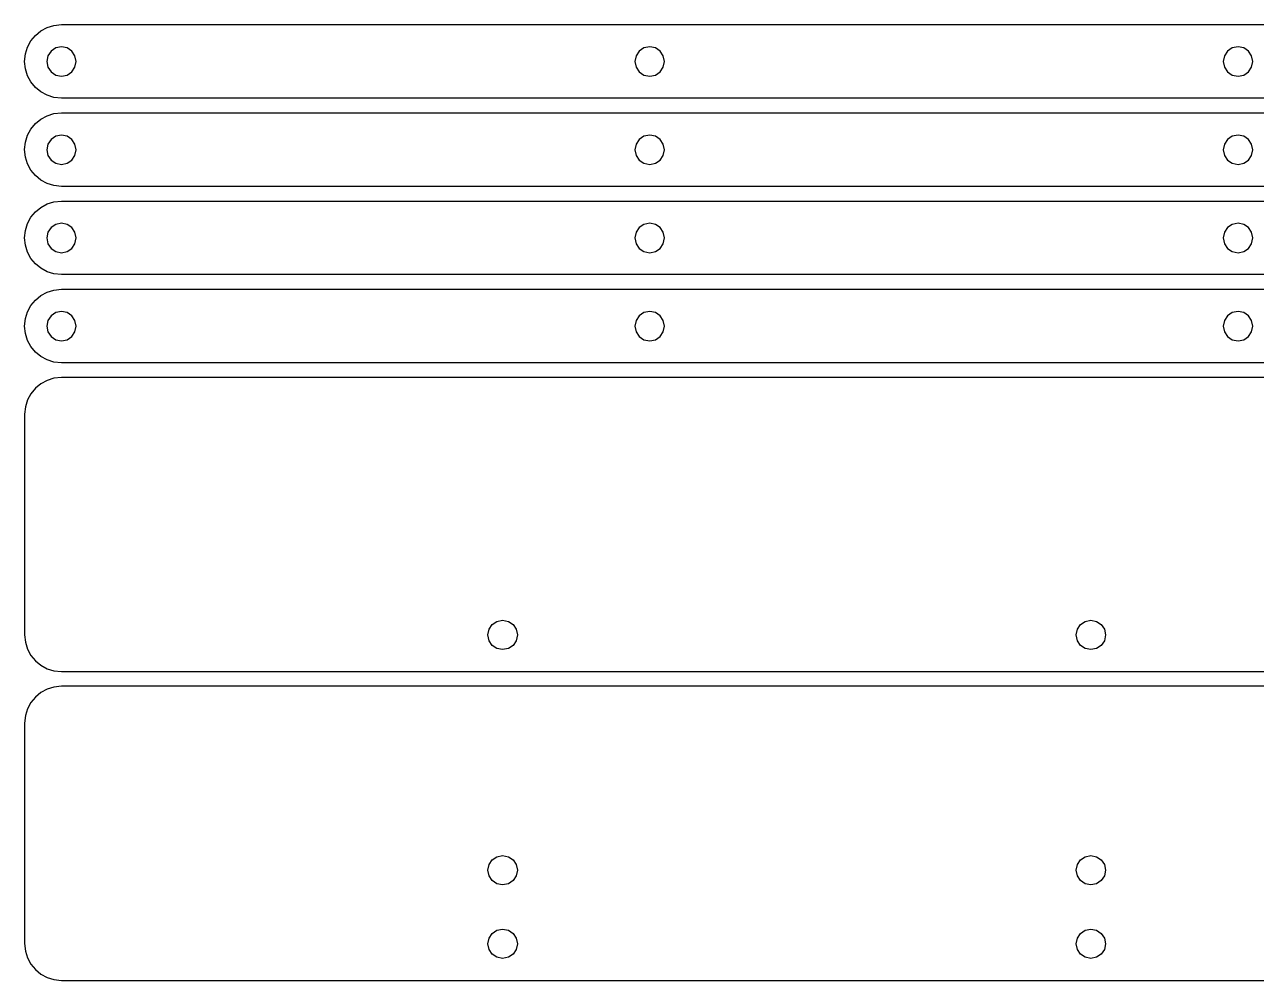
# Model space of a CAD drawing. Extents: x -2300 to 2026, y -6513 to 1502.
# Drawn here: x -2269.7 to -2102.2, y -3145.1 to -3015.1 of the extents above; entities that cross this region are included whole.
import ezdxf

# ---------------------------------------------------------------- set-up
doc = ezdxf.new("R2010")
doc.units = 0

msp = doc.modelspace()

# ---------------------------------------------------------------- linework, layer by layer
at = {"layer": 'Layer 1'}
for p, q in [((-2268.868194, -3017.320539), (-2268.258656, -3016.581154)), ((-2268.258656, -3016.581154), (-2267.519271, -3015.971616)), ((-2267.519271, -3015.971616), (-2266.669836, -3015.511721)), ((-2266.669836, -3015.511721), (-2265.730147, -3015.221267)), ((-2265.730147, -3015.221267), (-2264.72, -3015.12005)), ((-2264.72, -3015.12005), (-1544.72, -3015.12)), ((-2269.618543, -3019.109663), (-2269.328089, -3018.169974)), ((-2269.328089, -3018.169974), (-2268.868194, -3017.320539)), ((-2264.72, -3018.13799), (-2265.498302, -3018.295175)), ((-2263.941476, -3018.295057), (-2264.72, -3018.13799)), ((-2184.7204, -3018.13799), (-2185.498702, -3018.295175)), ((-2183.941876, -3018.295057), (-2184.7204, -3018.13799)), ((-2104.7202, -3018.13799), (-2105.498623, -3018.295175)), ((-2103.941779, -3018.295057), (-2104.7202, -3018.13799)), ((-2269.71976, -3020.11981), (-2269.618543, -3019.109663)), ((-2266.562546, -3019.359478), (-2266.71982, -3020.13781)), ((-2266.133929, -3018.723802), (-2266.562546, -3019.359478)), ((-2265.498302, -3018.295175), (-2266.133929, -3018.723802)), ((-2263.305591, -3018.723645), (-2263.941476, -3018.295057)), ((-2262.876795, -3019.35936), (-2263.305591, -3018.723645)), ((-2262.71954, -3020.13781), (-2262.876795, -3019.35936)), ((-2186.562946, -3019.359478), (-2186.72022, -3020.13781)), ((-2186.134329, -3018.723802), (-2186.562946, -3019.359478)), ((-2185.498702, -3018.295175), (-2186.134329, -3018.723802)), ((-2183.305991, -3018.723645), (-2183.941876, -3018.295057)), ((-2182.877195, -3019.35936), (-2183.305991, -3018.723645)), ((-2182.71994, -3020.13781), (-2182.877195, -3019.35936)), ((-2106.562953, -3019.359478), (-2106.72023, -3020.13781)), ((-2106.134312, -3018.723802), (-2106.562953, -3019.359478)), ((-2105.498623, -3018.295175), (-2106.134312, -3018.723802)), ((-2103.306113, -3018.723645), (-2103.941779, -3018.295057)), ((-2102.877535, -3019.35936), (-2103.306113, -3018.723645)), ((-2102.72038, -3020.13781), (-2102.877535, -3019.35936)), ((-2269.618543, -3021.129978), (-2269.71976, -3020.11981)), ((-2269.328089, -3022.069717), (-2269.618543, -3021.129978)), ((-2266.71982, -3020.13781), (-2266.562694, -3020.916322)), ((-2266.562694, -3020.916322), (-2266.134166, -3021.552001)), ((-2266.134166, -3021.552001), (-2265.49851, -3021.980592)), ((-2263.941362, -3021.980711), (-2263.305436, -3021.55216)), ((-2263.305436, -3021.55216), (-2262.876678, -3020.916442)), ((-2262.876678, -3020.916442), (-2262.71954, -3020.13781)), ((-2186.72022, -3020.13781), (-2186.563094, -3020.916322)), ((-2186.563094, -3020.916322), (-2186.134566, -3021.552001)), ((-2186.134566, -3021.552001), (-2185.49891, -3021.980592)), ((-2183.941669, -3021.980711), (-2183.305754, -3021.55216)), ((-2183.305754, -3021.55216), (-2182.877047, -3020.916442)), ((-2182.877047, -3020.916442), (-2182.71994, -3020.13781)), ((-2106.72023, -3020.13781), (-2106.563071, -3020.916322)), ((-2106.563071, -3020.916322), (-2106.134471, -3021.552001)), ((-2106.134471, -3021.552001), (-2105.498743, -3021.980592)), ((-2103.941662, -3021.980711), (-2103.305956, -3021.55216)), ((-2103.305956, -3021.55216), (-2102.877418, -3020.916442)), ((-2102.877418, -3020.916442), (-2102.72038, -3020.13781)), ((-2268.868194, -3022.919222), (-2269.328089, -3022.069717)), ((-2268.258656, -3023.658685), (-2268.868194, -3022.919222)), ((-2265.49851, -3021.980592), (-2264.72, -3022.13784)), ((-2264.72, -3022.13784), (-2263.941362, -3021.980711)), ((-2264.72, -3022.13784), (-2264.72, -3022.13784)), ((-2185.49891, -3021.980592), (-2184.7204, -3022.13784)), ((-2184.7204, -3022.13784), (-2183.941669, -3021.980711)), ((-2184.7204, -3022.13784), (-2184.7204, -3022.13784)), ((-2105.498743, -3021.980592), (-2104.7202, -3022.13784)), ((-2104.7202, -3022.13784), (-2103.941662, -3021.980711)), ((-2104.7202, -3022.13784), (-2104.7202, -3022.13784)), ((-2267.519271, -3024.268301), (-2268.258656, -3023.658685)), ((-2266.669836, -3024.728263), (-2267.519271, -3024.268301)), ((-2265.730147, -3025.018765), (-2266.669836, -3024.728263)), ((-2264.72, -3025.12), (-2265.730147, -3025.018765)), ((-1544.72, -3025.11995), (-2264.72, -3025.12)), ((-2268.258656, -3028.581337), (-2267.519271, -3027.971815)), ((-2267.519271, -3027.971815), (-2266.669836, -3027.511928)), ((-2266.669836, -3027.511928), (-2265.730147, -3027.221477)), ((-2265.730147, -3027.221477), (-2264.72, -3027.12026)), ((-2264.72, -3027.12026), (-1544.72, -3027.12)), ((-2269.328089, -3030.170096), (-2268.868194, -3029.320697)), ((-2268.868194, -3029.320697), (-2268.258656, -3028.581337)), ((-2269.71976, -3032.11981), (-2269.618543, -3031.109733)), ((-2269.618543, -3031.109733), (-2269.328089, -3030.170096)), ((-2266.562546, -3031.359567), (-2266.71982, -3032.13802)), ((-2266.133929, -3030.723828), (-2266.562546, -3031.359567)), ((-2265.498302, -3030.295178), (-2266.133929, -3030.723828)), ((-2264.72, -3030.13799), (-2265.498302, -3030.295178)), ((-2263.941476, -3030.29506), (-2264.72, -3030.13799)), ((-2263.305591, -3030.723671), (-2263.941476, -3030.29506)), ((-2262.876795, -3031.359449), (-2263.305591, -3030.723671)), ((-2262.71954, -3032.13802), (-2262.876795, -3031.359449)), ((-2186.562946, -3031.359567), (-2186.72022, -3032.13802)), ((-2186.134329, -3030.723828), (-2186.562946, -3031.359567)), ((-2185.498702, -3030.295178), (-2186.134329, -3030.723828)), ((-2184.7204, -3030.13799), (-2185.498702, -3030.295178)), ((-2183.941876, -3030.29506), (-2184.7204, -3030.13799)), ((-2183.305991, -3030.723671), (-2183.941876, -3030.29506)), ((-2182.877195, -3031.359449), (-2183.305991, -3030.723671)), ((-2182.71994, -3032.13802), (-2182.877195, -3031.359449)), ((-2106.562953, -3031.359567), (-2106.72023, -3032.13802)), ((-2106.134312, -3030.723828), (-2106.562953, -3031.359567)), ((-2105.498623, -3030.295178), (-2106.134312, -3030.723828)), ((-2104.7202, -3030.13799), (-2105.498623, -3030.295178)), ((-2103.941779, -3030.29506), (-2104.7202, -3030.13799)), ((-2103.306113, -3030.723671), (-2103.941779, -3030.29506)), ((-2102.877535, -3031.359449), (-2103.306113, -3030.723671)), ((-2102.72038, -3032.13802), (-2102.877535, -3031.359449)), ((-2269.618543, -3033.129978), (-2269.71976, -3032.11981)), ((-2269.328089, -3034.069717), (-2269.618543, -3033.129978)), ((-2266.71982, -3032.13802), (-2266.562694, -3032.916411)), ((-2266.562694, -3032.916411), (-2266.134166, -3033.552027)), ((-2263.305436, -3033.552186), (-2262.876678, -3032.91653)), ((-2262.876678, -3032.91653), (-2262.71954, -3032.13802)), ((-2186.72022, -3032.13802), (-2186.563094, -3032.916411)), ((-2186.563094, -3032.916411), (-2186.134566, -3033.552027)), ((-2183.305754, -3033.552186), (-2182.877047, -3032.91653)), ((-2182.877047, -3032.91653), (-2182.71994, -3032.13802)), ((-2106.72023, -3032.13802), (-2106.563071, -3032.916411)), ((-2106.563071, -3032.916411), (-2106.134471, -3033.552027)), ((-2103.305956, -3033.552186), (-2102.877418, -3032.91653)), ((-2102.877418, -3032.91653), (-2102.72038, -3032.13802)), ((-2268.868194, -3034.919222), (-2269.328089, -3034.069717)), ((-2268.258656, -3035.658685), (-2268.868194, -3034.919222)), ((-2266.134166, -3033.552027), (-2265.49851, -3033.980596)), ((-2265.49851, -3033.980596), (-2264.72, -3034.13784)), ((-2264.72, -3034.13784), (-2263.941362, -3033.980714)), ((-2264.72, -3034.13784), (-2264.72, -3034.13784)), ((-2263.941362, -3033.980714), (-2263.305436, -3033.552186)), ((-2186.134566, -3033.552027), (-2185.49891, -3033.980596)), ((-2185.49891, -3033.980596), (-2184.7204, -3034.13784)), ((-2184.7204, -3034.13784), (-2183.941669, -3033.980714)), ((-2184.7204, -3034.13784), (-2184.7204, -3034.13784)), ((-2183.941669, -3033.980714), (-2183.305754, -3033.552186)), ((-2106.134471, -3033.552027), (-2105.498743, -3033.980596)), ((-2105.498743, -3033.980596), (-2104.7202, -3034.13784)), ((-2104.7202, -3034.13784), (-2103.941662, -3033.980714)), ((-2104.7202, -3034.13784), (-2104.7202, -3034.13784)), ((-2103.941662, -3033.980714), (-2103.305956, -3033.552186)), ((-2267.519271, -3036.268301), (-2268.258656, -3035.658685)), ((-2266.669836, -3036.728263), (-2267.519271, -3036.268301)), ((-2265.730147, -3037.018765), (-2266.669836, -3036.728263)), ((-2264.72, -3037.12), (-2265.730147, -3037.018765)), ((-1544.72, -3037.11974), (-2264.72, -3037.12)), ((-2268.258656, -3040.581337), (-2267.519271, -3039.971815)), ((-2267.519271, -3039.971815), (-2266.669836, -3039.511928)), ((-2266.669836, -3039.511928), (-2265.730147, -3039.221477)), ((-2265.730147, -3039.221477), (-2264.72, -3039.12026)), ((-2264.72, -3039.12026), (-1544.72, -3039.12)), ((-2269.328089, -3042.170096), (-2268.868194, -3041.320697)), ((-2268.868194, -3041.320697), (-2268.258656, -3040.581337)), ((-2269.71976, -3044.11981), (-2269.618543, -3043.109733)), ((-2269.618543, -3043.109733), (-2269.328089, -3042.170096)), ((-2266.562546, -3043.359567), (-2266.71982, -3044.13802)), ((-2266.133929, -3042.723828), (-2266.562546, -3043.359567)), ((-2265.498302, -3042.295178), (-2266.133929, -3042.723828)), ((-2264.72, -3042.13799), (-2265.498302, -3042.295178)), ((-2263.941476, -3042.29506), (-2264.72, -3042.13799)), ((-2263.305591, -3042.723671), (-2263.941476, -3042.29506)), ((-2262.876795, -3043.359449), (-2263.305591, -3042.723671)), ((-2262.71954, -3044.13802), (-2262.876795, -3043.359449)), ((-2186.562946, -3043.359567), (-2186.72022, -3044.13802)), ((-2186.134329, -3042.723828), (-2186.562946, -3043.359567)), ((-2185.498702, -3042.295178), (-2186.134329, -3042.723828)), ((-2184.7204, -3042.13799), (-2185.498702, -3042.295178)), ((-2183.941876, -3042.29506), (-2184.7204, -3042.13799)), ((-2183.305991, -3042.723671), (-2183.941876, -3042.29506)), ((-2182.877195, -3043.359449), (-2183.305991, -3042.723671)), ((-2182.71994, -3044.13802), (-2182.877195, -3043.359449)), ((-2106.562953, -3043.359567), (-2106.72023, -3044.13802)), ((-2106.134312, -3042.723828), (-2106.562953, -3043.359567)), ((-2105.498623, -3042.295178), (-2106.134312, -3042.723828)), ((-2104.7202, -3042.13799), (-2105.498623, -3042.295178)), ((-2103.941779, -3042.29506), (-2104.7202, -3042.13799)), ((-2103.306113, -3042.723671), (-2103.941779, -3042.29506)), ((-2102.877535, -3043.359449), (-2103.306113, -3042.723671)), ((-2102.72038, -3044.13802), (-2102.877535, -3043.359449)), ((-2269.618543, -3045.129978), (-2269.71976, -3044.11981)), ((-2266.71982, -3044.13802), (-2266.562694, -3044.916411)), ((-2266.562694, -3044.916411), (-2266.134166, -3045.552027)), ((-2263.305436, -3045.552186), (-2262.876678, -3044.91653)), ((-2262.876678, -3044.91653), (-2262.71954, -3044.13802)), ((-2186.72022, -3044.13802), (-2186.563094, -3044.916411)), ((-2186.563094, -3044.916411), (-2186.134566, -3045.552027)), ((-2183.305754, -3045.552186), (-2182.877047, -3044.91653)), ((-2182.877047, -3044.91653), (-2182.71994, -3044.13802)), ((-2106.72023, -3044.13802), (-2106.563071, -3044.916411)), ((-2106.563071, -3044.916411), (-2106.134471, -3045.552027)), ((-2103.305956, -3045.552186), (-2102.877418, -3044.91653)), ((-2102.877418, -3044.91653), (-2102.72038, -3044.13802)), ((-2269.328089, -3046.069717), (-2269.618543, -3045.129978)), ((-2268.868194, -3046.919222), (-2269.328089, -3046.069717)), ((-2266.134166, -3045.552027), (-2265.49851, -3045.980596)), ((-2265.49851, -3045.980596), (-2264.72, -3046.13784)), ((-2264.72, -3046.13784), (-2263.941362, -3045.980714)), ((-2264.72, -3046.13784), (-2264.72, -3046.13784)), ((-2263.941362, -3045.980714), (-2263.305436, -3045.552186)), ((-2186.134566, -3045.552027), (-2185.49891, -3045.980596)), ((-2185.49891, -3045.980596), (-2184.7204, -3046.13784)), ((-2184.7204, -3046.13784), (-2183.941669, -3045.980714)), ((-2184.7204, -3046.13784), (-2184.7204, -3046.13784)), ((-2183.941669, -3045.980714), (-2183.305754, -3045.552186)), ((-2106.134471, -3045.552027), (-2105.498743, -3045.980596)), ((-2105.498743, -3045.980596), (-2104.7202, -3046.13784)), ((-2104.7202, -3046.13784), (-2103.941662, -3045.980714)), ((-2104.7202, -3046.13784), (-2104.7202, -3046.13784)), ((-2103.941662, -3045.980714), (-2103.305956, -3045.552186)), ((-2268.258656, -3047.658685), (-2268.868194, -3046.919222)), ((-2267.519271, -3048.268301), (-2268.258656, -3047.658685)), ((-2266.669836, -3048.728263), (-2267.519271, -3048.268301)), ((-2265.730147, -3049.018765), (-2266.669836, -3048.728263)), ((-2264.72, -3049.12), (-2265.730147, -3049.018765)), ((-1544.72, -3049.11974), (-2264.72, -3049.12)), ((-2267.519271, -3051.971815), (-2266.669836, -3051.511928)), ((-2266.669836, -3051.511928), (-2265.730147, -3051.221477)), ((-2265.730147, -3051.221477), (-2264.72, -3051.12026)), ((-2264.72, -3051.12026), (-1544.72, -3051.12)), ((-2269.328089, -3054.170096), (-2268.868194, -3053.320697)), ((-2268.868194, -3053.320697), (-2268.258656, -3052.581337)), ((-2268.258656, -3052.581337), (-2267.519271, -3051.971815)), ((-2269.71976, -3056.11981), (-2269.618543, -3055.109733)), ((-2269.618543, -3055.109733), (-2269.328089, -3054.170096)), ((-2266.133929, -3054.723828), (-2266.562546, -3055.359567)), ((-2265.498302, -3054.295178), (-2266.133929, -3054.723828)), ((-2264.72, -3054.13799), (-2265.498302, -3054.295178)), ((-2263.941476, -3054.29506), (-2264.72, -3054.13799)), ((-2263.305591, -3054.723671), (-2263.941476, -3054.29506)), ((-2262.876795, -3055.359449), (-2263.305591, -3054.723671)), ((-2186.134329, -3054.723828), (-2186.562946, -3055.359567)), ((-2185.498702, -3054.295178), (-2186.134329, -3054.723828)), ((-2184.7204, -3054.13799), (-2185.498702, -3054.295178)), ((-2183.941876, -3054.29506), (-2184.7204, -3054.13799)), ((-2183.305991, -3054.723671), (-2183.941876, -3054.29506)), ((-2182.877195, -3055.359449), (-2183.305991, -3054.723671)), ((-2106.134312, -3054.723828), (-2106.562953, -3055.359567)), ((-2105.498623, -3054.295178), (-2106.134312, -3054.723828)), ((-2104.7202, -3054.13799), (-2105.498623, -3054.295178)), ((-2103.941779, -3054.29506), (-2104.7202, -3054.13799)), ((-2103.306113, -3054.723671), (-2103.941779, -3054.29506)), ((-2102.877535, -3055.359449), (-2103.306113, -3054.723671)), ((-2269.618543, -3057.129978), (-2269.71976, -3056.11981)), ((-2266.562546, -3055.359567), (-2266.71982, -3056.13802)), ((-2266.71982, -3056.13802), (-2266.562694, -3056.916411)), ((-2262.71954, -3056.13802), (-2262.876795, -3055.359449)), ((-2262.876678, -3056.91653), (-2262.71954, -3056.13802)), ((-2186.562946, -3055.359567), (-2186.72022, -3056.13802)), ((-2186.72022, -3056.13802), (-2186.563094, -3056.916411)), ((-2182.71994, -3056.13802), (-2182.877195, -3055.359449)), ((-2182.877047, -3056.91653), (-2182.71994, -3056.13802)), ((-2106.562953, -3055.359567), (-2106.72023, -3056.13802)), ((-2106.72023, -3056.13802), (-2106.563071, -3056.916411)), ((-2102.72038, -3056.13802), (-2102.877535, -3055.359449)), ((-2102.877418, -3056.91653), (-2102.72038, -3056.13802)), ((-2269.328089, -3058.069717), (-2269.618543, -3057.129978)), ((-2268.868194, -3058.919222), (-2269.328089, -3058.069717)), ((-2266.562694, -3056.916411), (-2266.134166, -3057.552027)), ((-2266.134166, -3057.552027), (-2265.49851, -3057.980596)), ((-2265.49851, -3057.980596), (-2264.72, -3058.13784)), ((-2264.72, -3058.13784), (-2263.941362, -3057.980714)), ((-2264.72, -3058.13784), (-2264.72, -3058.13784)), ((-2263.941362, -3057.980714), (-2263.305436, -3057.552186)), ((-2263.305436, -3057.552186), (-2262.876678, -3056.91653)), ((-2186.563094, -3056.916411), (-2186.134566, -3057.552027)), ((-2186.134566, -3057.552027), (-2185.49891, -3057.980596)), ((-2185.49891, -3057.980596), (-2184.7204, -3058.13784)), ((-2184.7204, -3058.13784), (-2183.941669, -3057.980714)), ((-2184.7204, -3058.13784), (-2184.7204, -3058.13784)), ((-2183.941669, -3057.980714), (-2183.305754, -3057.552186)), ((-2183.305754, -3057.552186), (-2182.877047, -3056.91653)), ((-2106.563071, -3056.916411), (-2106.134471, -3057.552027)), ((-2106.134471, -3057.552027), (-2105.498743, -3057.980596)), ((-2105.498743, -3057.980596), (-2104.7202, -3058.13784)), ((-2104.7202, -3058.13784), (-2103.941662, -3057.980714)), ((-2104.7202, -3058.13784), (-2104.7202, -3058.13784)), ((-2103.941662, -3057.980714), (-2103.305956, -3057.552186)), ((-2103.305956, -3057.552186), (-2102.877418, -3056.91653)), ((-2268.258656, -3059.658685), (-2268.868194, -3058.919222)), ((-2267.519271, -3060.268301), (-2268.258656, -3059.658685)), ((-2266.669836, -3060.728263), (-2267.519271, -3060.268301)), ((-2265.730147, -3061.018765), (-2266.669836, -3060.728263)), ((-2264.72, -3061.12), (-2265.730147, -3061.018765)), ((-1544.72, -3061.11974), (-2264.72, -3061.12)), ((-2266.669836, -3063.511668), (-2267.519271, -3063.971555)), ((-2265.730147, -3063.221217), (-2266.669836, -3063.511668)), ((-2264.72, -3063.12), (-2265.730147, -3063.221217)), ((-1424.71968, -3063.12045), (-2264.72, -3063.12)), ((-2268.258656, -3064.581077), (-2268.868194, -3065.320438)), ((-2267.519271, -3063.971555), (-2268.258656, -3064.581077)), ((-2269.328089, -3066.169836), (-2269.618543, -3067.109473)), ((-2268.868194, -3065.320438), (-2269.328089, -3066.169836)), ((-2269.71976, -3068.11955), (-2269.72, -3098.12)), ((-2269.618543, -3067.109473), (-2269.71976, -3068.11955)), ((-2206.562942, -3097.359), (-2206.134292, -3096.723334)), ((-2206.134292, -3096.723334), (-2205.498553, -3096.294756)), ((-2205.498553, -3096.294756), (-2204.7201, -3096.1376)), ((-2204.7201, -3096.1376), (-2203.941614, -3096.294726)), ((-2204.7201, -3096.1376), (-2204.7201, -3096.1376)), ((-2203.941614, -3096.294726), (-2203.305804, -3096.723253)), ((-2203.305804, -3096.723253), (-2202.877081, -3097.35891)), ((-2126.563135, -3097.359), (-2126.134508, -3096.723334)), ((-2126.134508, -3096.723334), (-2125.498832, -3096.294756)), ((-2125.498832, -3096.294756), (-2124.7205, -3096.1376)), ((-2124.7205, -3096.1376), (-2123.942014, -3096.294726)), ((-2124.7205, -3096.1376), (-2124.7205, -3096.1376)), ((-2123.942014, -3096.294726), (-2123.306204, -3096.723253)), ((-2123.306204, -3096.723253), (-2122.877481, -3097.35891)), ((-2269.72, -3098.12), (-2269.618783, -3099.130077)), ((-2206.72013, -3098.13742), (-2206.562942, -3097.359)), ((-2206.56306, -3098.915841), (-2206.72013, -3098.13742)), ((-2202.877081, -3097.35891), (-2202.71986, -3098.13742)), ((-2202.71986, -3098.13742), (-2202.877052, -3098.915958)), ((-2126.72032, -3098.13742), (-2126.563135, -3097.359)), ((-2126.563371, -3098.915841), (-2126.72032, -3098.13742)), ((-2122.877481, -3097.35891), (-2122.72026, -3098.13742)), ((-2122.72026, -3098.13742), (-2122.877452, -3098.915958)), ((-2269.618783, -3099.130077), (-2269.328329, -3100.069714)), ((-2269.328329, -3100.069714), (-2268.868434, -3100.919113)), ((-2206.134449, -3099.551507), (-2206.56306, -3098.915841)), ((-2205.498671, -3099.980085), (-2206.134449, -3099.551507)), ((-2204.7201, -3100.13724), (-2205.498671, -3099.980085)), ((-2203.941525, -3099.980202), (-2204.7201, -3100.13724)), ((-2203.305725, -3099.551664), (-2203.941525, -3099.980202)), ((-2202.877052, -3098.915958), (-2203.305725, -3099.551664)), ((-2126.134822, -3099.551507), (-2126.563371, -3098.915841)), ((-2125.499068, -3099.980085), (-2126.134822, -3099.551507)), ((-2124.7205, -3100.13724), (-2125.499068, -3099.980085)), ((-2123.941925, -3099.980202), (-2124.7205, -3100.13724)), ((-2123.306125, -3099.551664), (-2123.941925, -3099.980202)), ((-2122.877452, -3098.915958), (-2123.306125, -3099.551664)), ((-2268.868434, -3100.919113), (-2268.258896, -3101.658473)), ((-2268.258896, -3101.658473), (-2267.519511, -3102.267995)), ((-2267.519511, -3102.267995), (-2266.670076, -3102.727882)), ((-2266.670076, -3102.727882), (-2265.730387, -3103.018333)), ((-2265.730387, -3103.018333), (-2264.72024, -3103.11955)), ((-2264.72024, -3103.11955), (-1424.72, -3103.12)), ((-2265.730077, -3105.221217), (-2266.669714, -3105.511671)), ((-2264.72, -3105.12), (-2265.730077, -3105.221217)), ((-1424.72021, -3105.12024), (-2264.72, -3105.12)), ((-2268.258472, -3106.581104), (-2268.867995, -3107.320489)), ((-2267.519112, -3105.971566), (-2268.258472, -3106.581104)), ((-2266.669714, -3105.511671), (-2267.519112, -3105.971566)), ((-2269.327882, -3108.169924), (-2269.618333, -3109.109613)), ((-2268.867995, -3107.320489), (-2269.327882, -3108.169924)), ((-2269.71955, -3110.11976), (-2269.72, -3140.12)), ((-2269.618333, -3109.109613), (-2269.71955, -3110.11976)), ((-2206.562735, -3129.359207), (-2206.134108, -3128.723518)), ((-2206.134108, -3128.723518), (-2205.498432, -3128.294877)), ((-2205.498432, -3128.294877), (-2204.7201, -3128.1376)), ((-2204.7201, -3128.1376), (-2203.941611, -3128.294759)), ((-2204.7201, -3128.1376), (-2204.7201, -3128.1376)), ((-2203.941611, -3128.294759), (-2203.305776, -3128.723359)), ((-2203.305776, -3128.723359), (-2202.876989, -3129.359087)), ((-2126.563135, -3129.359207), (-2126.134508, -3128.723518)), ((-2126.134508, -3128.723518), (-2125.498832, -3128.294877)), ((-2125.498832, -3128.294877), (-2124.7205, -3128.1376)), ((-2124.7205, -3128.1376), (-2123.942011, -3128.294759)), ((-2124.7205, -3128.1376), (-2124.7205, -3128.1376)), ((-2123.942011, -3128.294759), (-2123.306176, -3128.723359)), ((-2123.306176, -3128.723359), (-2122.877389, -3129.359087)), ((-2206.71992, -3130.13763), (-2206.562735, -3129.359207)), ((-2206.562971, -3130.916051), (-2206.71992, -3130.13763)), ((-2202.876989, -3129.359087), (-2202.71964, -3130.13763)), ((-2202.71964, -3130.13763), (-2202.876865, -3130.916168)), ((-2126.72032, -3130.13763), (-2126.563135, -3129.359207)), ((-2126.563282, -3130.916051), (-2126.72032, -3130.13763)), ((-2122.877389, -3129.359087), (-2122.72004, -3130.13763)), ((-2122.72004, -3130.13763), (-2122.877265, -3130.916168)), ((-2206.134422, -3131.551717), (-2206.562971, -3130.916051)), ((-2205.498668, -3131.980295), (-2206.134422, -3131.551717)), ((-2204.7201, -3132.13745), (-2205.498668, -3131.980295)), ((-2203.941487, -3131.980412), (-2204.7201, -3132.13745)), ((-2203.305612, -3131.551874), (-2203.941487, -3131.980412)), ((-2202.876865, -3130.916168), (-2203.305612, -3131.551874)), ((-2126.134744, -3131.551717), (-2126.563282, -3130.916051)), ((-2125.499038, -3131.980295), (-2126.134744, -3131.551717)), ((-2124.7205, -3132.13745), (-2125.499038, -3131.980295)), ((-2123.941887, -3131.980412), (-2124.7205, -3132.13745)), ((-2123.306012, -3131.551874), (-2123.941887, -3131.980412)), ((-2122.877265, -3130.916168), (-2123.306012, -3131.551874)), ((-2206.562335, -3139.359068), (-2206.133708, -3138.723441)), ((-2206.133708, -3138.723441), (-2205.498032, -3138.294824)), ((-2205.498032, -3138.294824), (-2204.7197, -3138.13755)), ((-2204.7197, -3138.13755), (-2203.941211, -3138.294705)), ((-2204.7197, -3138.13755), (-2204.7197, -3138.13755)), ((-2203.941211, -3138.294705), (-2203.305376, -3138.723283)), ((-2203.305376, -3138.723283), (-2202.876589, -3139.358949)), ((-2126.562735, -3139.359068), (-2126.134108, -3138.723441)), ((-2126.134108, -3138.723441), (-2125.498432, -3138.294824)), ((-2125.498432, -3138.294824), (-2124.7201, -3138.13755)), ((-2124.7201, -3138.13755), (-2123.941611, -3138.294705)), ((-2124.7201, -3138.13755), (-2124.7201, -3138.13755)), ((-2123.941611, -3138.294705), (-2123.305776, -3138.723283)), ((-2123.305776, -3138.723283), (-2122.876989, -3139.358949)), ((-2269.72, -3140.12), (-2269.618783, -3141.130147)), ((-2206.71952, -3140.13737), (-2206.562335, -3139.359068)), ((-2206.562571, -3140.91588), (-2206.71952, -3140.13737)), ((-2202.876589, -3139.358949), (-2202.71924, -3140.13737)), ((-2202.71924, -3140.13737), (-2202.876465, -3140.916001)), ((-2126.71992, -3140.13737), (-2126.562735, -3139.359068)), ((-2126.562882, -3140.91588), (-2126.71992, -3140.13737)), ((-2122.876989, -3139.358949), (-2122.71964, -3140.13737)), ((-2122.71964, -3140.13737), (-2122.876865, -3140.916001)), ((-2269.618783, -3141.130147), (-2269.328332, -3142.069836)), ((-2269.328332, -3142.069836), (-2268.868445, -3142.919271)), ((-2206.134022, -3141.551536), (-2206.562571, -3140.91588)), ((-2205.498268, -3141.980064), (-2206.134022, -3141.551536)), ((-2204.7197, -3142.13719), (-2205.498268, -3141.980064)), ((-2203.941087, -3141.980183), (-2204.7197, -3142.13719)), ((-2203.305212, -3141.551696), (-2203.941087, -3141.980183)), ((-2202.876465, -3140.916001), (-2203.305212, -3141.551696)), ((-2126.134344, -3141.551536), (-2126.562882, -3140.91588)), ((-2125.498638, -3141.980064), (-2126.134344, -3141.551536)), ((-2124.7201, -3142.13719), (-2125.498638, -3141.980064)), ((-2123.941487, -3141.980183), (-2124.7201, -3142.13719)), ((-2123.305612, -3141.551696), (-2123.941487, -3141.980183)), ((-2122.876865, -3140.916001), (-2123.305612, -3141.551696)), ((-2268.868445, -3142.919271), (-2268.258923, -3143.658656)), ((-2268.258923, -3143.658656), (-2267.519563, -3144.268194)), ((-2267.519563, -3144.268194), (-2266.670164, -3144.728089)), ((-2266.670164, -3144.728089), (-2265.730527, -3145.018543)), ((-2265.730527, -3145.018543), (-2264.72045, -3145.11976)), ((-2264.72045, -3145.11976), (-1424.72, -3145.12))]:
    msp.add_line(p, q, dxfattribs=at)

doc.saveas('drawing.dxf')
